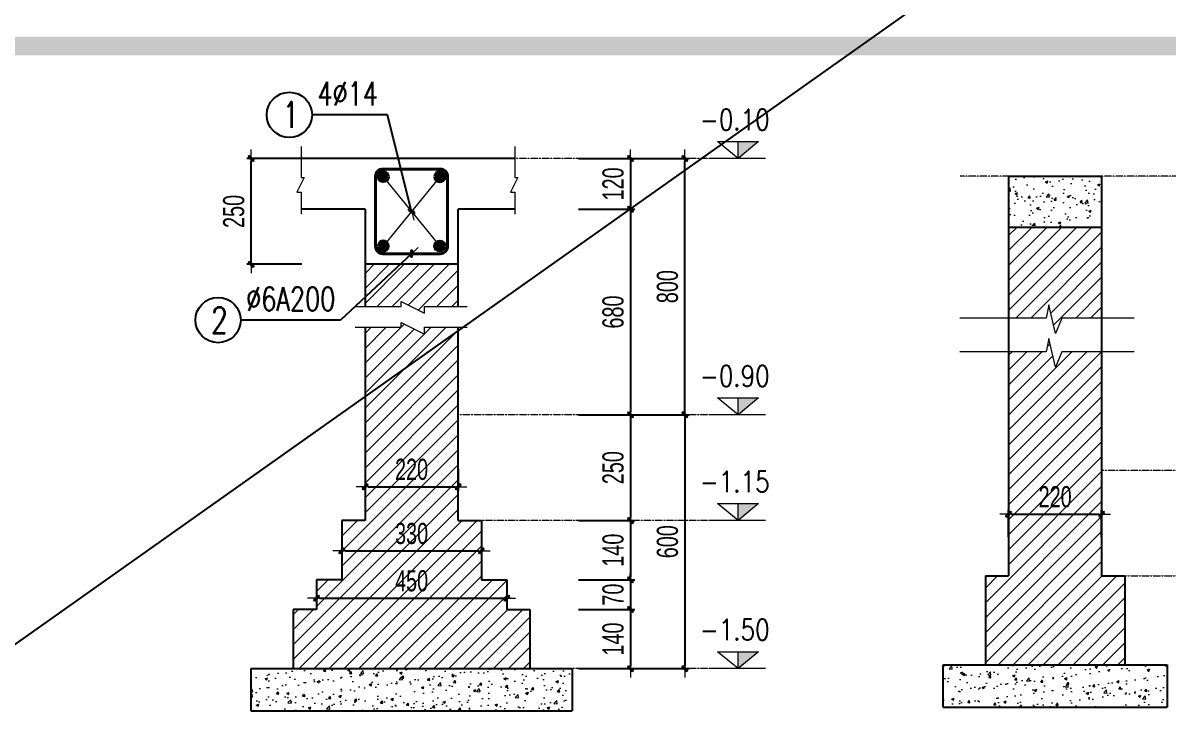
# Model space of a CAD drawing. Header units: millimetres. Extents: x -178395 to 493851, y -561170 to -280028.
# Drawn here: x -88365 to -74825, y -466942 to -458728 of the extents above; entities that cross this region are included whole.
import ezdxf
from ezdxf.enums import TextEntityAlignment as Align

# ---------------------------------------------------------------- set-up
doc = ezdxf.new("R2010")
doc.units = ezdxf.units.MM
doc.header["$MEASUREMENT"] = 0
doc.header["$PDMODE"] = 32
doc.linetypes.add('CENTER', pattern=[2, 1.25, -0.25, 0.25, -0.25])
doc.layers.get('Defpoints').update_dxf_attribs({"color": 1})
for name, color, linetype, lineweight in [('Dim', 252, 'Continuous', 13), ('LC Dim', 8, 'Continuous', 18), ('LC Hatch', 252, 'Continuous', 9), ('LC Net dam2', 6, 'Continuous', 40), ('LC Net dam3', 1, 'Continuous', 60), ('LC Net thay', 63, 'Continuous', 25), ('LC Text1', 3, 'Continuous', 20), ('LC Text2', 7, 'Continuous', 25), ('truc', 76, 'CENTER', 9), ('v-MANH', 147, 'Continuous', 5)]:
    doc.layers.add(name, color=color, linetype=linetype, lineweight=lineweight)
doc.layers.add('HATCH', color=7, linetype='Continuous')
doc.layers.add('KCS_Plotter', color=11, linetype='Continuous', plot=False)
doc.styles.add('1', font='vnsimli.shx', dxfattribs={"width": 0.6})
doc.styles.add('HOATBIF', font='hoatbif.shx', dxfattribs={"width": 0.7})
doc.styles.add('LC 3', font='vnsimli.shx', dxfattribs={"width": 0.75})
doc.styles.add('T1', font='Vnsimli.shx', dxfattribs={"width": 0.8})
doc.dimstyles.new('1-100', dxfattribs={"dimscale": 100, "dimtxt": 2.5, "dimasz": 0.35, "dimexe": 0.5, "dimexo": 0, "dimgap": 0.8, "dimtad": 1, "dimdec": 0, "dimzin": 0, "dimdsep": 46, "dimtxsty": 'HOATBIF', "dimblk1": 'DOT', "dimblk2": 'DOT', "dimsah": 1, "dimcen": -1, "dimdle": 1, "dimclrd": 256, "dimclre": 256, "dimclrt": 4, "dimadec": 3, "dimazin": 2, "dimtfac": 0.333333, "dimtdec": 0, "dimtix": 1, "dimtmove": 2, "dimatfit": 3, "dimldrblk": 'DOT', "dimfxl": 1, "dimtvp": 0.833333, "dimtolj": 1, "dimtzin": 0, "dimarcsym": 0})
doc.dimstyles.new('1-100$7', dxfattribs={"dimtxt": 230, "dimasz": 300, "dimexe": 50, "dimexo": 300, "dimgap": 80, "dimtad": 1, "dimdec": 3, "dimzin": 12, "dimdsep": 46, "dimtxsty": '1', "dimblk1": 'ARCHTICK', "dimblk2": 'ARCHTICK', "dimsah": 1, "dimcen": 0.09, "dimdle": 160, "dimclrd": 6, "dimclre": 6, "dimclrt": 2, "dimadec": 3, "dimazin": 3, "dimtfac": 1, "dimtdec": 3, "dimtix": 1, "dimtmove": 2, "dimatfit": 3, "dimldrblk": 'DOTSMALL', "dimfxl": 1, "dimtolj": 1, "dimtzin": 15, "dimarcsym": 0})
pattern_1 = [(50, (-379897.8, -1318.58), (307.39691, -26.89375), [32.14283, -353.57108]), (355, (-379897.8, -1318.58), (-59.4648, 322.36773), [25.71426, -282.85686]), (100.4514, (-379872.2, -1320.82), (247.93234, 295.4738), [27.3172, -300.48918]), (46.1842, (-379897.8, -1232.87), (457.38856, -70.93665), [48.21424, -530.3566]), (96.6356, (-379859.7, -1238.8), (400.56933, 417.47867), [40.9758, -450.7337]), (351.1842, (-379897.8, -1232.87), (400.569, 417.479), [38.5714, -424.2853]), (21, (-379854.95, -1254.3), (255.81705, -172.55078), [32.14283, -353.57108]), (326, (-379854.95, -1254.3), (104.2779, 310.77828), [25.71426, -282.85686]), (71.4514, (-379833.64, -1268.68), (360.09505, 138.22722), [27.3172, -300.48918]), (37.5, (-379897.81, -1318.58), (5.211361, 142.668652), [0, -279.42829, 0, -287.14257, 0, -283.92829]), (7.5, (-379897.81, -1318.58), (112.743975, 169.03342), [0, -163.71412, 0, -272.999727, 0, -108.214178]), (327.5, (-379993.38, -1318.58), (228.780815, -9.666364), [0, -107.14275, 0, -334.28538, 0, -443.570985]), (317.5, (-380036.24, -1318.58), (249.93668, 42.90209), [0, -139.285575, 0, -221.99978, 0, -314.999685])]

# ---------------------------------------------------------------- blocks, each defined once
blk = doc.blocks.new('DOT')
at = {"layer": 'LC Dim'}
blk.add_line((-3, 0), (3, 0), dxfattribs=at)
at = {"layer": 'LC Dim', "color": 4}
blk.add_line((-1, -1), (1, 1), dxfattribs=at)
blk.add_lwpolyline([(0.5, 1), (-1, -0.5), (-0.5, -1), (1, 0.5)], close=True, dxfattribs=at)
blk = doc.blocks.new('*D618')
at = {"layer": 'Defpoints', "color": 0, "transparency": 16777216}
for p in [(-84895, -465308), (-82645, -465308), (-82645, -465526)]:
    blk.add_point(p, dxfattribs=at)
at = {"layer": 'Dim', "lineweight": -2, "transparency": 16777216}
for p, q in [((-84895, -465308), (-84895, -465576)), ((-82645, -465308), (-82645, -465576)), ((-84860, -465526), (-82680, -465526))]:
    blk.add_line(p, q, dxfattribs=at)
at = {"layer": 'Dim', "lineweight": -2, "transparency": 16777216, "xscale": 35, "yscale": 35, "zscale": 35, "rotation": 180}
blk.add_blockref('DOT', (-84895, -465526), dxfattribs=at)
at = {"layer": 'Dim', "lineweight": -2, "transparency": 16777216, "xscale": 35, "yscale": 35, "zscale": 35}
blk.add_blockref('DOT', (-82645, -465526), dxfattribs=at)
at = {"layer": 'Dim', "color": 4, "transparency": 16777216, "insert": (-83770, -465321), "char_height": 250, "attachment_point": 5, "style": 'HOATBIF'}
blk.add_mtext('\\A1;450', dxfattribs=at)
blk = doc.blocks.new('_Dot')
at = {"color": 0, "linetype": 'ByBlock', "lineweight": -2}
blk.add_line((-0.5, 0), (-1, 0), dxfattribs=at)
at = {"color": 0, "linetype": 'ByBlock', "const_width": 0.5}
blk.add_lwpolyline([(-0.25, 0, 1), (0.25, 0, 1)], format="xyb", close=True, dxfattribs=at)
blk = doc.blocks.new('*D619')
at = {"layer": 'Defpoints', "color": 0, "transparency": 16777216}
for p in [(-84595, -464759), (-82945, -464759), (-82945, -464967)]:
    blk.add_point(p, dxfattribs=at)
at = {"layer": 'Dim', "lineweight": -2, "transparency": 16777216}
for p, q in [((-84595, -464759), (-84595, -465017)), ((-82945, -464759), (-82945, -465017)), ((-84560, -464967), (-82980, -464967))]:
    blk.add_line(p, q, dxfattribs=at)
at = {"layer": 'Dim', "lineweight": -2, "transparency": 16777216, "xscale": 35, "yscale": 35, "zscale": 35, "rotation": 180}
blk.add_blockref('DOT', (-84595, -464967), dxfattribs=at)
at = {"layer": 'Dim', "lineweight": -2, "transparency": 16777216, "xscale": 35, "yscale": 35, "zscale": 35}
blk.add_blockref('DOT', (-82945, -464967), dxfattribs=at)
at = {"layer": 'Dim', "color": 4, "transparency": 16777216, "insert": (-83770, -464762), "char_height": 250, "attachment_point": 5, "style": 'HOATBIF'}
blk.add_mtext('\\A1;330', dxfattribs=at)
blk = doc.blocks.new('*D620')
at = {"layer": 'Defpoints', "color": 0, "transparency": 16777216}
for p in [(-81796, -460330), (-81796, -460930), (-81182, -460930)]:
    blk.add_point(p, dxfattribs=at)
at = {"layer": 'Dim', "lineweight": -2, "transparency": 16777216}
for p, q in [((-81796, -460330), (-81132, -460330)), ((-81182, -460365), (-81182, -460895)), ((-81796, -460930), (-81132, -460930))]:
    blk.add_line(p, q, dxfattribs=at)
at = {"layer": 'Dim', "lineweight": -2, "transparency": 16777216, "xscale": 35, "yscale": 35, "zscale": 35}
for p, rotation in [((-81182, -460330), 90), ((-81182, -460930), 270)]:
    blk.add_blockref('DOT', p, dxfattribs=dict(at, rotation=rotation))
at = {"layer": 'Dim', "color": 4, "transparency": 16777216, "insert": (-81387, -460630), "char_height": 250, "attachment_point": 5, "rotation": 90, "style": 'HOATBIF'}
blk.add_mtext('\\A1;120', dxfattribs=at)
blk = doc.blocks.new('*D621')
at = {"layer": 'Defpoints', "color": 0, "transparency": 16777216}
for p in [(-81796, -464608), (-81796, -465308), (-81182, -465308)]:
    blk.add_point(p, dxfattribs=at)
at = {"layer": 'Dim', "lineweight": -2, "transparency": 16777216}
for p, q in [((-81796, -464608), (-81132, -464608)), ((-81182, -464643), (-81182, -465273)), ((-81796, -465308), (-81132, -465308))]:
    blk.add_line(p, q, dxfattribs=at)
at = {"layer": 'Dim', "lineweight": -2, "transparency": 16777216, "xscale": 35, "yscale": 35, "zscale": 35}
for p, rotation in [((-81182, -464608), 90), ((-81182, -465308), 270)]:
    blk.add_blockref('DOT', p, dxfattribs=dict(at, rotation=rotation))
at = {"layer": 'Dim', "color": 4, "transparency": 16777216, "insert": (-81387, -464958), "char_height": 250, "attachment_point": 5, "rotation": 90, "style": 'HOATBIF'}
blk.add_mtext('\\A1;140', dxfattribs=at)
blk = doc.blocks.new('*D622')
at = {"layer": 'Defpoints', "color": 0, "transparency": 16777216}
for p in [(-81796, -465308), (-81796, -465658), (-81182, -465658)]:
    blk.add_point(p, dxfattribs=at)
at = {"layer": 'Dim', "lineweight": -2, "transparency": 16777216}
for p, q in [((-81796, -465308), (-81132, -465308)), ((-81182, -465273), (-81182, -465238)), ((-81182, -465308), (-81182, -465658)), ((-81796, -465658), (-81132, -465658)), ((-81182, -465693), (-81182, -465728))]:
    blk.add_line(p, q, dxfattribs=at)
at = {"layer": 'Dim', "lineweight": -2, "transparency": 16777216, "xscale": 35, "yscale": 35, "zscale": 35}
for p, rotation in [((-81182, -465308), 270), ((-81182, -465658), 90)]:
    blk.add_blockref('DOT', p, dxfattribs=dict(at, rotation=rotation))
at = {"layer": 'Dim', "color": 4, "transparency": 16777216, "insert": (-81387, -465483), "char_height": 250, "attachment_point": 5, "rotation": 90, "style": 'HOATBIF'}
blk.add_mtext('\\A1;70', dxfattribs=at)
blk = doc.blocks.new('*D623')
at = {"layer": 'Defpoints', "color": 0, "transparency": 16777216}
for p in [(-81796, -465658), (-81796, -466358), (-81182, -466358)]:
    blk.add_point(p, dxfattribs=at)
at = {"layer": 'Dim', "lineweight": -2, "transparency": 16777216}
for p, q in [((-81796, -465658), (-81132, -465658)), ((-81182, -465693), (-81182, -466323)), ((-81796, -466358), (-81132, -466358))]:
    blk.add_line(p, q, dxfattribs=at)
at = {"layer": 'Dim', "lineweight": -2, "transparency": 16777216, "xscale": 35, "yscale": 35, "zscale": 35}
for p, rotation in [((-81182, -465658), 90), ((-81182, -466358), 270)]:
    blk.add_blockref('DOT', p, dxfattribs=dict(at, rotation=rotation))
at = {"layer": 'Dim', "color": 4, "transparency": 16777216, "insert": (-81387, -466008), "char_height": 250, "attachment_point": 5, "rotation": 90, "style": 'HOATBIF'}
blk.add_mtext('\\A1;140', dxfattribs=at)
blk = doc.blocks.new('*D624')
at = {"layer": 'Defpoints', "color": 0, "transparency": 16777216}
for p in [(-81796, -463358), (-81796, -466358), (-80539, -466358)]:
    blk.add_point(p, dxfattribs=at)
at = {"layer": 'Dim', "lineweight": -2, "transparency": 16777216}
for p, q in [((-81796, -463358), (-80489, -463358)), ((-80539, -463393), (-80539, -466323)), ((-81796, -466358), (-80489, -466358))]:
    blk.add_line(p, q, dxfattribs=at)
at = {"layer": 'Dim', "lineweight": -2, "transparency": 16777216, "xscale": 35, "yscale": 35, "zscale": 35}
for p, rotation in [((-80539, -463358), 90), ((-80539, -466358), 270)]:
    blk.add_blockref('DOT', p, dxfattribs=dict(at, rotation=rotation))
at = {"layer": 'Dim', "color": 4, "transparency": 16777216, "insert": (-80744, -464858), "char_height": 250, "attachment_point": 5, "rotation": 90, "style": 'HOATBIF'}
blk.add_mtext('\\A1;600', dxfattribs=at)
blk = doc.blocks.new('*D628')
at = {"layer": 'Defpoints', "color": 0, "transparency": 16777216}
for p in [(-81796, -460930), (-81796, -463358), (-81182, -463358)]:
    blk.add_point(p, dxfattribs=at)
at = {"layer": 'Dim', "lineweight": -2, "transparency": 16777216}
for p, q in [((-81796, -460930), (-81132, -460930)), ((-81182, -460965), (-81182, -463323)), ((-81796, -463358), (-81132, -463358))]:
    blk.add_line(p, q, dxfattribs=at)
at = {"layer": 'Dim', "lineweight": -2, "transparency": 16777216, "xscale": 35, "yscale": 35, "zscale": 35}
for p, rotation in [((-81182, -460930), 90), ((-81182, -463358), 270)]:
    blk.add_blockref('DOT', p, dxfattribs=dict(at, rotation=rotation))
at = {"layer": 'Dim', "color": 4, "transparency": 16777216, "insert": (-81387, -462144), "char_height": 250, "attachment_point": 5, "rotation": 90, "style": 'HOATBIF'}
blk.add_mtext('\\A1;680', dxfattribs=at)
blk = doc.blocks.new('Caodo1')
at = {"layer": 'LC Text1'}
blk.add_hatch(color=4, dxfattribs=at).paths.add_polyline_path([(0, 200), (0, 0), (243, 200)])
at = {"layer": 'LC Text1', "color": 4}
for p, q in [((0, 0), (0, 200)), ((324, 0), (-324, 0))]:
    blk.add_line(p, q, dxfattribs=at)
blk.add_lwpolyline([(-243, 200), (243, 200), (0, 0), (0, 0)], close=True, dxfattribs=at)
at = {"layer": 'LC Text1', "color": 4, "style": 'T1', "width": 0.8}
blk.add_attdef('%%P0,00', text='', height=250, dxfattribs=at).set_placement((-39, 460), align=Align.MIDDLE_CENTER)
blk = doc.blocks.new('theptron1')
at = {"layer": 'LC Net dam3'}
for p, q in [((-0.5, 0), (0.5, 0)), ((-0.35, 0.35), (0.35, -0.35)), ((0.35, 0.35), (-0.35, -0.35)), ((0, 0.5), (0, -0.5))]:
    blk.add_line(p, q, dxfattribs=at)
blk.add_circle((0, 0), 0.5, dxfattribs=at)
blk = doc.blocks.new('*D629')
at = {"layer": 'Defpoints', "color": 0, "transparency": 16777216}
for p in [(-85667, -460330), (-85068, -460330), (-85068, -461580)]:
    blk.add_point(p, dxfattribs=at)
at = {"layer": 'Dim', "lineweight": -2, "transparency": 16777216}
for p, q in [((-85068, -460330), (-85717, -460330)), ((-85667, -461545), (-85667, -460365)), ((-85068, -461580), (-85717, -461580))]:
    blk.add_line(p, q, dxfattribs=at)
at = {"layer": 'Dim', "lineweight": -2, "transparency": 16777216, "xscale": 35, "yscale": 35, "zscale": 35}
for p, rotation in [((-85667, -460330), 90), ((-85667, -461580), 270)]:
    blk.add_blockref('DOT', p, dxfattribs=dict(at, rotation=rotation))
at = {"layer": 'Dim', "color": 4, "transparency": 16777216, "insert": (-85872, -460955), "char_height": 250, "attachment_point": 5, "rotation": 90, "style": 'HOATBIF'}
blk.add_mtext('\\A1;250', dxfattribs=at)
blk = doc.blocks.new('*D630')
at = {"layer": 'Defpoints', "color": 0, "transparency": 16777216}
for p in [(-84320, -464001), (-83220, -464001), (-83220, -464209)]:
    blk.add_point(p, dxfattribs=at)
at = {"layer": 'Dim', "lineweight": -2, "transparency": 16777216}
for p, q in [((-84320, -464001), (-84320, -464259)), ((-83220, -464001), (-83220, -464259)), ((-84285, -464209), (-83255, -464209))]:
    blk.add_line(p, q, dxfattribs=at)
at = {"layer": 'Dim', "lineweight": -2, "transparency": 16777216, "xscale": 35, "yscale": 35, "zscale": 35, "rotation": 180}
blk.add_blockref('DOT', (-84320, -464209), dxfattribs=at)
at = {"layer": 'Dim', "lineweight": -2, "transparency": 16777216, "xscale": 35, "yscale": 35, "zscale": 35}
blk.add_blockref('DOT', (-83220, -464209), dxfattribs=at)
at = {"layer": 'Dim', "color": 4, "transparency": 16777216, "insert": (-83770, -464004), "char_height": 250, "attachment_point": 5, "style": 'HOATBIF'}
blk.add_mtext('\\A1;220', dxfattribs=at)
blk = doc.blocks.new('*D631')
at = {"layer": 'Defpoints', "color": 0, "transparency": 16777216}
for p in [(-81796, -460330), (-80539, -460330), (-81796, -463358)]:
    blk.add_point(p, dxfattribs=at)
at = {"layer": 'Dim', "lineweight": -2, "transparency": 16777216}
for p, q in [((-81796, -460330), (-80489, -460330)), ((-80539, -463323), (-80539, -460365)), ((-81796, -463358), (-80489, -463358))]:
    blk.add_line(p, q, dxfattribs=at)
at = {"layer": 'Dim', "lineweight": -2, "transparency": 16777216, "xscale": 35, "yscale": 35, "zscale": 35}
for p, rotation in [((-80539, -460330), 90), ((-80539, -463358), 270)]:
    blk.add_blockref('DOT', p, dxfattribs=dict(at, rotation=rotation))
at = {"layer": 'Dim', "color": 4, "transparency": 16777216, "insert": (-80744, -461844), "char_height": 250, "attachment_point": 5, "rotation": 90, "style": 'HOATBIF'}
blk.add_mtext('\\A1;800', dxfattribs=at)
blk = doc.blocks.new('*D632')
at = {"layer": 'Defpoints', "color": 0, "transparency": 16777216}
for p in [(-81796, -463358), (-81796, -464608), (-81182, -464608)]:
    blk.add_point(p, dxfattribs=at)
at = {"layer": 'Dim', "lineweight": -2, "transparency": 16777216}
for p, q in [((-81796, -463358), (-81132, -463358)), ((-81182, -463393), (-81182, -464573)), ((-81796, -464608), (-81132, -464608))]:
    blk.add_line(p, q, dxfattribs=at)
at = {"layer": 'Dim', "lineweight": -2, "transparency": 16777216, "xscale": 35, "yscale": 35, "zscale": 35}
for p, rotation in [((-81182, -463358), 90), ((-81182, -464608), 270)]:
    blk.add_blockref('DOT', p, dxfattribs=dict(at, rotation=rotation))
at = {"layer": 'Dim', "color": 4, "transparency": 16777216, "insert": (-81387, -463983), "char_height": 250, "attachment_point": 5, "rotation": 90, "style": 'HOATBIF'}
blk.add_mtext('\\A1;250', dxfattribs=at)
blk = doc.blocks.new('*D642')
at = {"layer": 'Defpoints', "color": 0, "transparency": 16777216}
for p in [(-75611, -464533), (-76711, -464801), (-75611, -464801)]:
    blk.add_point(p, dxfattribs=at)
at = {"layer": 'Dim', "lineweight": -2, "transparency": 16777216}
for p, q in [((-76711, -464801), (-76711, -464483)), ((-76676, -464533), (-75646, -464533)), ((-75611, -464801), (-75611, -464483))]:
    blk.add_line(p, q, dxfattribs=at)
at = {"layer": 'Dim', "lineweight": -2, "transparency": 16777216, "xscale": 35, "yscale": 35, "zscale": 35, "rotation": 180}
blk.add_blockref('DOT', (-76711, -464533), dxfattribs=at)
at = {"layer": 'Dim', "lineweight": -2, "transparency": 16777216, "xscale": 35, "yscale": 35, "zscale": 35}
blk.add_blockref('DOT', (-75611, -464533), dxfattribs=at)
at = {"layer": 'Dim', "color": 4, "transparency": 16777216, "insert": (-76161, -464328), "char_height": 250, "attachment_point": 5, "style": 'HOATBIF'}
blk.add_mtext('\\A1;220', dxfattribs=at)

msp = doc.modelspace()

# ---------------------------------------------------------------- hatches: boundary and pattern name
at = {"layer": 'HATCH', "ltscale": 750}
h = msp.add_hatch(dxfattribs=at)
h.set_pattern_fill('ANSI31', color=256)
h.set_pattern_definition([(45, (0, 0), (-0.088388347648, 0.088388347648), [])])
edge = h.paths.add_edge_path()
edge.add_line((-102174, -459940.5), (-102174, -458890.5))
edge.add_line((-102174, -458890.5), (-59954, -458890.5))
edge.add_line((-59954, -458890.5), (-59954, -459940.5))
edge.add_line((-60174, -459940.5), (-60174, -459110.5))
edge.add_line((-60174, -459110.5), (-101954, -459110.5))
edge.add_line((-101954, -459110.5), (-101954, -459940.5))
at = {"layer": 'LC Hatch', "ltscale": 250}
h = msp.add_hatch(dxfattribs=at)
h.set_pattern_fill('AR-CONC', color=256, scale=42.8571)
h.set_pattern_definition(pattern_1)
h.paths.add_polyline_path([(-75611.2, -461140), (-75611.2, -460540), (-76711.2, -460540), (-76711.2, -461140)])
at = {"layer": 'LC Hatch'}
h = msp.add_hatch(dxfattribs=at)
h.set_pattern_fill('ANSI31', color=256, scale=1000)
h.set_pattern_definition([(45, (-187436.23, -230256.52), (-88.38835, 88.38835), [])])
h.paths.add_polyline_path([(-75611.2, -462614.5), (-76083.7, -462614.5), (-76156.2, -462797), (-76236.2, -462457), (-76268.7, -462614.5), (-76711.2, -462614.5), (-76711.2, -465263), (-76986.2, -465263), (-76986.2, -466313), (-75336.2, -466313), (-75336.2, -465263), (-75611.2, -465263)])
h.paths.add_polyline_path([(-76236.2, -462058), (-76156.2, -462398), (-76083.7, -462215.5), (-75611.2, -462215.5), (-75611.2, -461140), (-76711.2, -461140), (-76711.2, -462215.5), (-76268.7, -462215.5)])
h = msp.add_hatch(dxfattribs=at)
h.set_pattern_fill('ANSI31', color=256, scale=1000)
h.set_pattern_definition([(45, (-1614654.34, -727186.47), (-88.388348, 88.388348), [])])
h.paths.add_polyline_path([(-85169.9, -466357.5), (-82369.9, -466357.5), (-82369.9, -465657.5), (-82644.9, -465657.5), (-82644.9, -465307.5), (-82944.9, -465307.5), (-82944.9, -464607.5), (-83219.9, -464607.5), (-83219.9, -462323), (-83616, -462323), (-83616, -462404.2), (-83891.5, -462266.4), (-83891.5, -462323), (-84319.9, -462323), (-84319.9, -464607.5), (-84594.9, -464607.5), (-84594.9, -465307.5), (-84894.9, -465307.5), (-84894.9, -465657.5), (-85169.9, -465657.5)])
h.paths.add_polyline_path([(-83616, -462158.6), (-83616, -462077.4), (-83219.9, -462077.4), (-83219.9, -461579.7), (-84319.9, -461579.7), (-84319.9, -462077.4), (-83891.5, -462077.4), (-83891.5, -462020.8)])
at = {"layer": 'LC Hatch', "ltscale": 250}
h = msp.add_hatch(dxfattribs=at)
h.set_pattern_fill('AR-CONC', color=256, scale=42.8571)
h.set_pattern_definition(pattern_1)
h.paths.add_polyline_path([(-74836.2, -466813), (-74836.2, -466313), (-77486.2, -466313), (-77486.2, -466813)])
at = {"layer": 'LC Hatch', "ltscale": 2}
h = msp.add_hatch(dxfattribs=at)
h.set_pattern_fill('AR-CONC', color=256, scale=42.857143)
h.set_pattern_definition([(50, (-411234.55, -413408.26), (307.39722, -26.89377), [32.14286, -353.57143]), (355, (-411234.55, -413408.26), (-59.46486, 322.36806), [25.7143, -282.85714]), (100.4514, (-411208.93, -413410.5), (247.9326, 295.4741), [27.31722, -300.48948]), (46.1842, (-411234.55, -413322.55), (457.389, -70.9367), [48.2143, -530.35714]), (96.6356, (-411196.44, -413328.46), (400.56973, 417.4791), [40.97584, -450.73414]), (351.1842, (-411234.55, -413322.55), (400.5694, 417.4794), [38.5714, -424.2857]), (21, (-411191.7, -413343.97), (255.8173, -172.55095), [32.14286, -353.57143]), (326, (-411191.7, -413343.97), (104.278, 310.7786), [25.7143, -282.85714]), (71.4514, (-411170.38, -413358.35), (360.0954, 138.22736), [27.31722, -300.48948]), (37.5, (-411234.55, -413408.26), (5.211367, 142.668794), [0, -279.42857, 0, -287.14286, 0, -283.92857]), (7.5, (-411234.55, -413408.26), (112.74409, 169.03359), [0, -163.714286, 0, -273, 0, -108.214286]), (327.5, (-411330.12, -413408.26), (228.781044, -9.666374), [0, -107.14286, 0, -334.28571, 0, -443.57143]), (317.5, (-411372.98, -413408.26), (249.93693, 42.90214), [0, -139.28571, 0, -222, 0, -315])])
h.paths.add_polyline_path([(-81869.9, -466857.5), (-81869.9, -466357.5), (-85669.9, -466357.5), (-85669.9, -466857.5)])

# ---------------------------------------------------------------- linework, layer by layer
at = {"layer": 'Dim'}
for p, q in [((-84104.4, -460545.2), (-83435.5, -461364.1)), ((-83435.5, -460545.2), (-84104.4, -461364.1))]:
    msp.add_line(p, q, dxfattribs=at)
at = {"layer": 'KCS_Plotter', "ltscale": 250}
msp.add_line((-108674.7, -480365.4), (-66674.7, -450665.4), dxfattribs=at)
at = {"layer": 'LC Net dam2'}
msp.add_lwpolyline([(-84108.9, -461454.7), (-83430.9, -461454.7, 0.4142136), (-83344.9, -461368.7), (-83344.9, -460540.7, 0.4142136), (-83430.9, -460454.7), (-84108.9, -460454.7, 0.4142136), (-84194.9, -460540.7), (-84194.9, -461368.7, 0.4142136)], format="xyb", close=True, dxfattribs=at)
at = {"layer": 'LC Net thay', "ltscale": 2}
for p, q in [((-82549.9, -460329.7), (-85075.4, -460329.7)), ((-76711.2, -460540), (-76711.2, -465263)), ((-75611.2, -460540), (-75611.2, -465263)), ((-84319.9, -460929.7), (-85075.4, -460929.7)), ((-84319.9, -460929.7), (-84319.9, -462077.4)), ((-83219.9, -462077.4), (-83219.9, -460929.7)), ((-82549.9, -460929.7), (-83219.9, -460929.7)), ((-76711.2, -461140), (-75611.2, -461140)), ((-83219.9, -461579.7), (-84319.9, -461579.7)), ((-84319.9, -462323), (-84319.9, -464607.5)), ((-83219.9, -464607.5), (-83219.9, -462323)), ((-84319.9, -464607.5), (-84594.9, -464607.5)), ((-84594.9, -464607.5), (-84594.9, -465307.5)), ((-83219.9, -464607.5), (-82944.9, -464607.5)), ((-82944.9, -464607.5), (-82944.9, -465307.5)), ((-84594.9, -465307.5), (-84894.9, -465307.5)), ((-84894.9, -465307.5), (-84894.9, -465657.5)), ((-82944.9, -465307.5), (-82644.9, -465307.5)), ((-82644.9, -465307.5), (-82644.9, -465657.5)), ((-76986.2, -465263), (-76986.2, -466313)), ((-76986.2, -465263), (-76711.2, -465263)), ((-75336.2, -465263), (-75336.2, -466313)), ((-84894.9, -465657.5), (-85169.9, -465657.5)), ((-85169.9, -465657.5), (-85169.9, -466357.5)), ((-82644.9, -465657.5), (-82369.9, -465657.5)), ((-82369.9, -465657.5), (-82369.9, -466357.5)), ((-77486.2, -466813), (-77486.2, -466313)), ((-77486.2, -466313), (-74836.2, -466313)), ((-74836.2, -466313), (-74836.2, -466813)), ((-85669.9, -466357.5), (-81869.9, -466357.5)), ((-85669.9, -466357.5), (-85669.9, -466857.5)), ((-81869.9, -466357.5), (-81869.9, -466857.5)), ((-77486.2, -466813), (-74836.2, -466813)), ((-85669.9, -466857.5), (-81869.9, -466857.5))]:
    msp.add_line(p, q, dxfattribs=at)
at = {"layer": 'LC Text2'}
for p, q in [((-76711.2, -460540), (-75611.2, -460540)), ((-75611.2, -465263), (-75336.2, -465263)), ((-77486.2, -466313), (-74836.2, -466313))]:
    msp.add_line(p, q, dxfattribs=at)
at = {"layer": 'LC Text2', "ltscale": 100}
for centre in [(-85214.4, -459814.1), (-86057.4, -462239.1)]:
    msp.add_circle(centre, 267.5, dxfattribs=at)
at = {"layer": 'truc'}
for p, q in [((-79675.9, -460329.7), (-85640.7, -460329.7)), ((-82549.9, -460329.7), (-85075.4, -460329.7)), ((-71877.3, -460540), (-77283.6, -460540)), ((-79675.9, -463358.3), (-83219.9, -463358.3)), ((-75611.2, -464013), (-72288.7, -464013)), ((-79675.9, -464607.5), (-83219.9, -464607.5)), ((-75611.2, -465263), (-72288.7, -465263)), ((-79675.9, -466357.5), (-85640.7, -466357.5))]:
    msp.add_line(p, q, dxfattribs=at)
at = {"layer": 'v-MANH'}
for points in [[(-85075.4, -460187.5), (-85075.4, -460553), (-85039.2, -460553), (-85127.4, -460729.4), (-85075.4, -460729.4), (-85075.4, -460988.5)], [(-82549.9, -460187.5), (-82549.9, -460553), (-82513.7, -460553), (-82601.9, -460729.4), (-82549.9, -460729.4), (-82549.9, -460988.5)], [(-84437.5, -462077.4), (-83891.5, -462077.4), (-83891.5, -462020.8), (-83616, -462158.6), (-83616, -462077.4), (-83114.3, -462077.4)], [(-75226.2, -462215.5), (-76083.7, -462215.5), (-76156.2, -462398), (-76236.2, -462058), (-76268.7, -462215.5), (-77286.2, -462215.5)], [(-84437.5, -462323), (-83891.5, -462323), (-83891.5, -462266.4), (-83616, -462404.2), (-83616, -462323), (-83114.3, -462323)], [(-75226.2, -462614.5), (-76083.7, -462614.5), (-76156.2, -462797), (-76236.2, -462457), (-76268.7, -462614.5), (-77286.2, -462614.5)]]:
    msp.add_lwpolyline(points, dxfattribs=at)

# ---------------------------------------------------------------- block references
at = {"layer": 'LC Dim', "yscale": 100.000000000162, "zscale": 100.000000000162}
for p, xscale in [((-84104.4, -460545.2), 100.000000000162), ((-83435.5, -460545.2), -100.000000000162)]:
    msp.add_blockref('theptron1', p, dxfattribs=dict(at, xscale=xscale))
at = {"layer": 'LC Dim', "yscale": 100.000000000162, "zscale": 100.000000000162, "rotation": 180}
for p, xscale in [((-84104.4, -461364.1), -100.000000000162), ((-83435.5, -461364.1), 100.000000000162)]:
    msp.add_blockref('theptron1', p, dxfattribs=dict(at, xscale=xscale))
at = {"layer": 'LC Text1'}
ref = msp.add_blockref('Caodo1', (-79909.2, -460329.7), dxfattribs=at)
ref.add_attrib('%%P0,00', '-0.10', dxfattribs={"layer": 'LC Text2', "height": 250, "style": 'T1', "width": 0.8}).set_placement((-79948.3, -459870.2), align=Align.MIDDLE_CENTER)
ref = msp.add_blockref('Caodo1', (-79909.2, -463358.3), dxfattribs=at)
ref.add_attrib('%%P0,00', '-0.90', dxfattribs={"layer": 'LC Text2', "height": 250, "style": 'T1', "width": 0.8}).set_placement((-79948.3, -462898.8), align=Align.MIDDLE_CENTER)
ref = msp.add_blockref('Caodo1', (-79909.2, -464607.5), dxfattribs=at)
ref.add_attrib('%%P0,00', '-1.15', dxfattribs={"layer": 'LC Text2', "height": 250, "style": 'T1', "width": 0.8}).set_placement((-79948.3, -464148), align=Align.MIDDLE_CENTER)
ref = msp.add_blockref('Caodo1', (-79909.2, -466357.5), dxfattribs=at)
ref.add_attrib('%%P0,00', '-1.50', dxfattribs={"layer": 'LC Text2', "height": 250, "style": 'T1', "width": 0.8}).set_placement((-79948.3, -465898), align=Align.MIDDLE_CENTER)

# ---------------------------------------------------------------- texts
at = {"layer": 'LC Text2', "linetype": 'ByBlock', "style": 'LC 3', "width": 0.75}
for s, p in [('4%%C14', (-84882.5, -459703.2)), ('%%C6A200', (-85725.5, -462128.2))]:
    msp.add_text(s, height=277.78, dxfattribs=at).set_placement(p)
at = {"layer": 'LC Text2', "ltscale": 100, "style": 'LC 3', "width": 0.75}
for s, p in [('1', (-85199.3, -459814.1)), ('2', (-86042.3, -462239.1))]:
    msp.add_text(s, height=305.6, dxfattribs=at).set_placement(p, align=Align.MIDDLE_CENTER)

# ---------------------------------------------------------------- dimensions: what is measured, and where the dimension line sits
at = {"layer": 'Dim'}
for base, p1, p2, picture, middle in [((-85667.3, -460329.7), (-85068.3, -461579.7), (-85068.3, -460329.7), '*D629', (-85872.3, -460954.7)), ((-81182.1, -460929.7), (-81795.6, -460329.7), (-81795.6, -460929.7), '*D620', (-81387.1, -460629.7)), ((-80539.2, -466357.5), (-81795.6, -463358.3), (-81795.6, -466357.5), '*D624', (-80744.2, -464857.9)), ((-81182.1, -464607.5), (-81795.6, -463358.3), (-81795.6, -464607.5), '*D632', (-81387.1, -463982.9)), ((-81182.1, -465307.5), (-81795.6, -464607.5), (-81795.6, -465307.5), '*D621', (-81387.1, -464957.5)), ((-81182.1, -465657.5), (-81795.6, -465307.5), (-81795.6, -465657.5), '*D622', (-81387.1, -465482.5)), ((-81182.1, -466357.5), (-81795.6, -465657.5), (-81795.6, -466357.5), '*D623', (-81387.1, -466007.5))]:
    dim = msp.add_linear_dim(base=base, p1=p1, p2=p2, angle=90, dimstyle='1-100', override={"dimlfac": 0.2}, dxfattribs=at)
    dim.commit()
    dim.dimension.update_dxf_attribs({"geometry": picture, "text_midpoint": middle})
for base, p1, p2, text, picture, middle in [((-80539.2, -460329.7), (-81795.6, -463358.3), (-81795.6, -460329.7), '800', '*D631', (-80744.2, -461844)), ((-81182.1, -463358.3), (-81795.6, -460929.7), (-81795.6, -463358.3), '680', '*D628', (-81387.1, -462144))]:
    dim = msp.add_linear_dim(base=base, p1=p1, p2=p2, angle=90, text=text, dimstyle='1-100', override={"dimlfac": 0.2}, dxfattribs=at)
    dim.commit()
    dim.dimension.update_dxf_attribs({"geometry": picture, "text_midpoint": middle})
for base, p1, p2, picture, middle in [((-83219.9, -464209.1), (-84319.9, -464000.8), (-83219.9, -464000.8), '*D630', (-83769.9, -464004.1)), ((-75611.2, -464532.5), (-76711.2, -464801), (-75611.2, -464801), '*D642', (-76161.2, -464327.5)), ((-82944.9, -464966.8), (-84594.9, -464758.6), (-82944.9, -464758.6), '*D619', (-83769.9, -464761.8)), ((-82644.9, -465526.1), (-84894.9, -465307.5), (-82644.9, -465307.5), '*D618', (-83769.9, -465321.1))]:
    dim = msp.add_linear_dim(base=base, p1=p1, p2=p2, dimstyle='1-100', override={"dimlfac": 0.2}, dxfattribs=at)
    dim.commit()
    dim.dimension.update_dxf_attribs({"geometry": picture, "text_midpoint": middle})

# ---------------------------------------------------------------- leaders
for points in [[(-83769.9, -460954.7), (-84056.4, -459814.1), (-84946.9, -459814.1)], [(-83769.9, -461454.7), (-84610.2, -462239.1), (-85789.9, -462239.1)]]:
    msp.add_leader(points, dimstyle='1-100$7', override={"dimscale": 100, "dimtxt": 2.5, "dimasz": 0.35, "dimexe": 0.5, "dimexo": 0, "dimgap": 0.8, "dimdec": 0, "dimzin": 0, "dimtxsty": 'HOATBIF', "dimcen": -1, "dimdle": 1, "dimclrd": 256, "dimclre": 256, "dimclrt": 4, "dimazin": 2, "dimtfac": 0.333333, "dimtdec": 0, "dimldrblk": 'DOT', "dimtvp": 0.833333, "dimtzin": 0}, dxfattribs=at)

doc.saveas('drawing.dxf')
